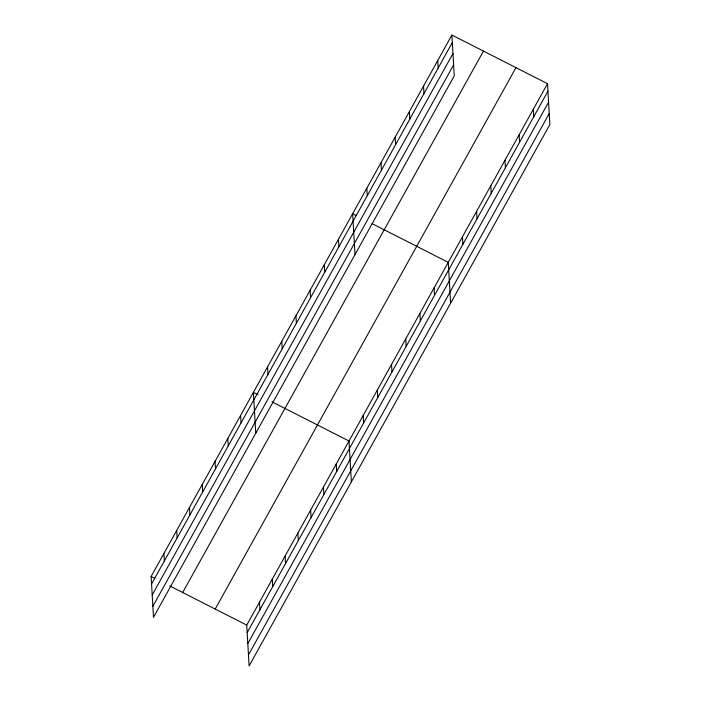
<?xml version="1.0" encoding="UTF-8"?>
<svg xmlns="http://www.w3.org/2000/svg" width="701" height="701" viewBox="0 0 701 701"><rect width="100%" height="100%" fill="white"/><g stroke="black" fill="none" stroke-linecap="round" stroke-linejoin="round"><path stroke-width="1.05" d="M451.9 35.05L454.257 75.892L153.493 617.301L151.136 576.459L451.9 35.05L547.507 83.699L549.864 124.541L249.1 665.95L246.743 625.108L547.507 83.699M151.565 583.959L452.329 42.551M152.205 594.965L452.969 53.556M152.853 606.304L453.617 64.895M182.689 592.511L483.453 51.103M215.198 609.055L515.962 67.647M247.181 632.609L547.945 91.2M247.812 643.614L548.576 102.197M248.469 654.944L549.233 113.536M356.362 215.601L352.647 213.717L355.004 254.559M372.135 223.628L448.254 262.358L450.612 303.209M258.038 394.742L253.394 392.376L255.751 433.227M271.953 401.822L349.01 441.025L351.359 481.867M151.136 576.459L154.842 578.351M169.695 585.905L246.743 625.108M533.33 109.216L533.768 116.725M519.152 134.741L519.581 142.242M504.974 160.266L505.403 167.767M490.796 185.791L491.226 193.292M476.619 211.316L477.048 218.817M462.441 236.842L462.87 244.342M437.722 60.575L438.151 68.076M423.544 86.1L423.974 93.601M434.077 287.883L434.515 295.384M409.366 111.617L409.796 119.126M419.899 313.408L420.337 320.909M395.18 137.142L395.618 144.643M405.721 338.933L406.151 346.434M381.002 162.667L381.44 170.168M391.544 364.459L391.973 371.959M366.825 188.192L367.254 195.693M377.366 389.984L377.795 397.485M363.188 415.5L363.617 423.001M338.469 239.243L338.898 246.743M336.226 464.036L336.655 471.536M324.291 264.759L324.721 272.26M323.441 487.046L323.871 494.547M310.114 290.284L310.543 297.785M310.657 510.056L311.095 517.557M295.927 315.809L296.365 323.31M297.872 533.067L298.311 540.567M281.749 341.334L282.188 348.835M285.097 556.077L285.526 563.578M267.572 366.86L268.01 374.36M272.312 579.087L272.742 586.588M259.528 602.098L259.957 609.598M240.609 415.386L241.048 422.896M227.825 438.397L228.263 445.897M215.049 461.407L215.479 468.908M202.265 484.417L202.694 491.918M189.48 507.428L189.918 514.928M176.696 530.438L177.134 537.939M163.92 553.448L164.349 560.949"/></g></svg>
